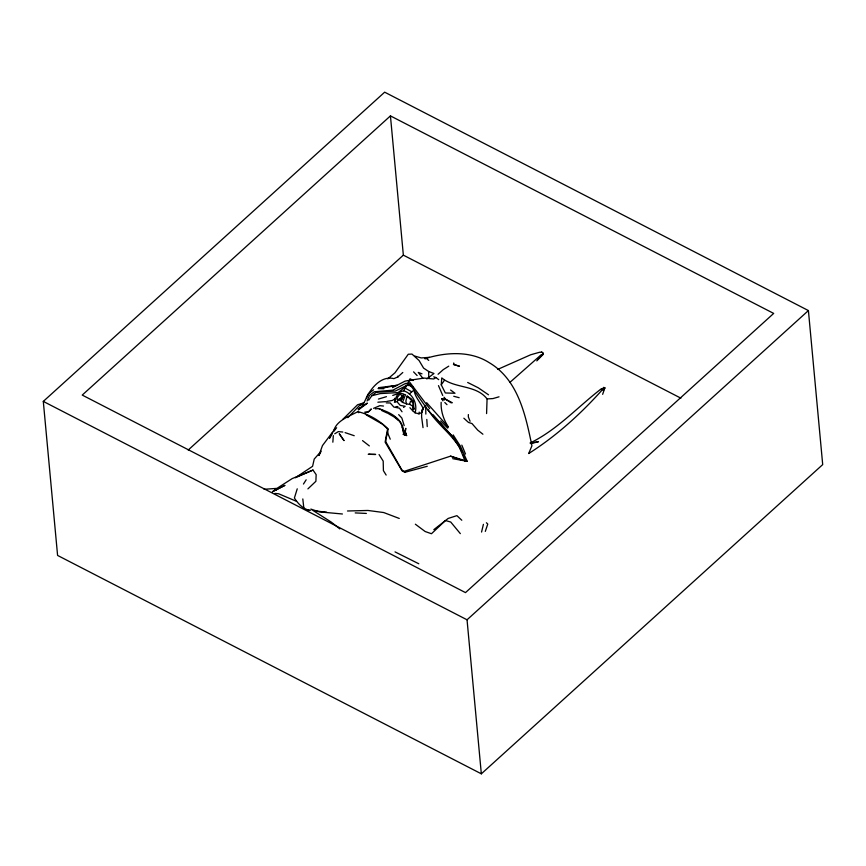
<?xml version="1.0" encoding="UTF-8"?>
<svg xmlns="http://www.w3.org/2000/svg" width="866" height="866" viewBox="0 0 866 866"><rect width="100%" height="100%" fill="white"/><g stroke="black" fill="none" stroke-linecap="round" stroke-linejoin="round"><path stroke-width="1.3" d="M425.682 406.49L425.845 414.1M441.151 402.333C440.686 411.123 443.663 419.783 448.404 427.111L426.635 402.647M486.584 413.58L487.071 398.912C475.954 384.536 454.65 388.791 441.757 377.901L441.259 384.85L445.33 392.969L454.996 393.261L450.591 390.025M497.647 369.425L530.685 354.768L539.745 352.224L542.322 352.332L543.285 354.151L536.768 360.884M333.529 431.755C335.683 420.876 348.608 416.6 357.885 411.631C369.132 414.349 379.395 420.508 387.676 428.508C389.029 433.13 384.926 437.276 385.944 442.039L401.813 469.848L405.039 472.262L427.241 466.287M332.847 442.19L333.313 435.576M425.693 405.45L423.182 408.092L422.078 412.346L418.992 413.851L415.074 412.822L412.638 410.679L413.212 401.207L411.253 398.815L407.107 396.087L405.84 401.153L406.598 403.924L409.65 404.4L412.985 406.251L414.035 409.347L413.212 401.207M418.992 413.851L419.166 412.108M452.377 402.777L445.156 399.01L443.987 397.202M394.625 398.306L395.221 401.651C395.221 396.834 398.641 391.649 403.556 390.804C412.595 393.294 417.856 403.967 415.074 412.822M387.676 428.508L385.132 442.104L402.116 470.877L405.039 472.262M602.888 389.592L603.721 387.459L604.869 387.827L602.649 394.344M470.086 421.266L468.354 417.001L468.354 414.576M403.946 394.311L399.865 398.858L397.029 399.789L397.342 397.397L400.168 393.846L401.683 393.435L403.946 394.311L402.051 399.042L400.081 400.254L402.495 402.376L406.598 403.924M481.561 532.06L483.412 524.352M409.65 404.4L410.397 401.51L413.266 402.203L407.107 396.087M297.233 488.825L294.408 497.993C297.872 503.655 303.165 509.046 309.801 510.475M603.266 390.631L604.869 387.827M485.306 531.399L487.775 524.049L486.4 522.772M405.559 394.593L402.495 402.376M404.162 432.892L405.829 428.334L405.31 431.928L406.327 433.866L404.563 435.035M366.394 397.884C371.038 387.925 381.484 375.357 394.019 378.659M367.076 400.98L369.49 395.329L374.264 391.768L392.904 390.144L405.569 383.421L408.005 383.357L410.235 384.558M403.556 390.804L406.598 385.857L398.501 392.276M421.699 411.004L423.182 408.092L421.699 411.004L421.612 416.903L423.019 427.631M347.818 417.65L360.094 404.898L363.969 402.831L368.299 393.943L373.56 389.797M320.626 452.269L318.937 455.451L322.466 445.589L334.806 429.146M303.457 484.04L306.153 479.818M400.081 400.254L401.391 399.756L402.993 397.332L400.168 393.846M441.259 384.85L444.366 380.369M368.721 400.168L371.817 395.73L380.326 393.586L397.83 392.601M334.308 430.748L336.636 427.717M371.2 408.817L368.938 411.447L365.171 412.93L364.878 412.043L366.903 412.14M409.25 394.008L414.035 390.046C414.933 397.332 420.573 402.246 423.247 408.698M321.189 451.208L314.239 459.045L312.583 466.309L295.36 477.751L312.994 470.076L316.155 474.622L315.895 481.29L307.906 488.889M537.84 359.542L543.285 354.151L540.416 356.078M358.535 409.456L360.267 407.745M342.73 419.425L357.561 404.768L363.969 402.831M394.452 378.41L397.884 376.894L402.787 372.488M397.559 401.034L399.865 398.858L401.391 399.756M368.104 412.108L370.973 409.488M43.3 401.402L384.666 92.175L808.411 310.569L822.7 464.598L481.334 773.825L57.589 555.431L43.3 401.402L467.045 619.796L481.334 773.825M390.436 115.892L82.238 395.08L465.497 592.604L773.684 313.416L390.436 115.892L403.35 255.145L188.214 450.028M467.045 619.796L808.411 310.569M438.066 374.285L443.197 369.685L448.75 366.156M509.966 382.328L541.466 354.53M601.21 389.808L603.18 388.076L603.873 388.812M387.806 378.897L394.972 372.813L408.254 354.248L411.989 354.075L419.079 360.537L423.582 368.093L428.648 371.482L433.974 373.495L426.776 378.94M433.834 529.646L448.166 518.442L456.912 515.649L461.784 520.239M372.174 395.556L376.136 392.309L395.372 391.053L408.416 384.58L413.06 387.199M358.372 409.975L367.379 403.112L358.048 408.99M601.578 388.574C577.806 406.782 557.303 429.85 530.035 443.046M604.284 387.589C582.082 412.703 557.152 435.49 528.704 453.524L531.919 445.806C525.575 415.269 518.279 379.709 489.074 362.583C470.108 350.459 445.438 352.213 424.816 358.719L426.299 358.351L428.735 360.397M403.534 407.421L405.136 406.262L400.254 405.407L396.92 401.651L394.366 402.268M438.705 379.644L435.955 377.565L433.714 378.972L424.026 378.085L409.629 380.261L405.028 381.159L392.482 387.611M395.437 398.544L392.406 400.449L386.701 401.434M334.731 433.801L338.335 431.614L342.817 432.037M373.571 408.341L379.871 405.678L383.497 406.046M404.996 434.515L406.327 433.866M312.994 470.076L292.243 478.562L276.968 488.37L264.098 489.29M398.771 393.413L392.72 395.437M396.26 385.413L384.309 387.752L378.756 387.665L397.093 385.305M453.156 434.905L460.344 446.12L467.207 461.307L450.558 456.155L404.281 471.32M378.41 399.074L386.431 396.671M499.033 396.812L492.927 398.577L487.071 398.912M274.717 490.048L277.282 489.387M530.75 443.663L538.49 441.692L531.421 442.818M274.63 489.701L277.228 489.182M375.357 408.893L378.637 408.514L382.729 410.105M445.156 399.01L444.42 398.512L445.221 398.414M377.879 402.203L385.565 401.64M429.417 357.355L421.222 357.929L414.868 356.099M396.065 406.619L397.905 406.565M347.493 510.994L367.974 510.464L383.746 512.553L399.269 518.453M360.094 404.898L364.001 404.812M541.423 351.964L543.328 353.241M378.041 388.607L383.855 388.747M386.268 402.885L390.263 402.982L393.857 407.042L399.464 408.178L402.03 411.772M355.201 512.91L366.35 513.43M405.699 385.283L410.603 385.619M342.416 513.993L319.337 511.871L310.818 509.078L331.418 522.209L339.808 528.909M274.987 493.425L278.625 493.772L296.562 501.349M307.495 510.031L310.05 510.323M315.148 510.897L326.623 512.217M379.124 409.023C388.455 411.556 399.302 416.784 402.214 426.895M452.712 458.677L467.207 461.307M442.948 400.85L441.779 398.706L443.208 399.031M405.678 434.873L403.047 434.256L406.771 435.62L403.513 432.773M345.101 432.621L354.216 435.717M453.752 396.282L459.153 397.7M381.809 410.592L387.687 413.277M433.725 376.851L435.955 377.565M450.558 456.155L461.578 460.106M422.002 373.841L418.267 372.434L422.954 378.399M404.823 387.903L411.393 391.594M409.586 379.276L412.573 380.477M441.779 398.706L444.496 399.973M395.037 551.891L418.798 563.766M444.42 398.512L451.273 402.906M366.264 414.933L382.545 424.232L387.979 429.255M467.672 382.469L478.313 387.827L488.521 394.809M403.35 255.145L680.882 398.176M410.192 378.886L413.244 380.488M388.65 413.807L394.322 417.055L398.522 420.605M398.219 376.602L397.602 376.234L397.884 376.894M362.54 440.621L369.338 445.914M393.998 416.438C400.07 419.545 403.837 425.985 403.588 432.805L402.225 427.1L404.335 434.093M415.355 524.201L425.152 531.518L431.463 533.737L445.438 520.531L450.721 522.025L460.333 533.629M482.903 434.223L477.729 430.142L471.981 423.561L468.474 422.435L463.862 418.213M603.721 387.459L604.576 388.282M444.799 402.528L446.975 404.671M440.664 420.93L447.733 428.096M413.569 371.871L417.12 375.53M398.685 414.63L401.856 418.051L404.173 425.585M409.889 407.702L412.638 410.679M433 414.706L454.996 439.43M442.721 395.47L438.477 385.619M357.885 411.631L358.773 412.725M429.677 408.687L408.698 380.888L408.005 383.357L411.696 386.896L427.728 409.856L451.63 435.598L458.948 446.033L465.259 461.426M427.934 409.553C437.611 425.184 454.228 435.566 462.076 452.377M379.048 454.542L383.194 461.102L383.411 470.66L386.149 475.066M453.697 362.995L454.087 363.828M458.969 444.734L460.452 448.036M461.816 445.124L465.507 454.044M387.308 432.08L390.241 439.192M463.353 454.726L465.475 460.636M302.808 498.946L303.825 508.05M542.69 353.22L542.755 354.194M426.797 419.404L427.23 426.581M428.648 371.482L428.767 377.793M332.263 433.184L329.654 438.066L332.263 433.184M284.784 485.436L272.444 491.682L284.784 485.436M369.825 454.314L368.234 454.304L375.66 454.444L369.825 454.314M459.424 366.242L453.492 364.424L459.424 366.242M343.943 440.545L339.331 433.844L343.943 440.545"/></g></svg>
